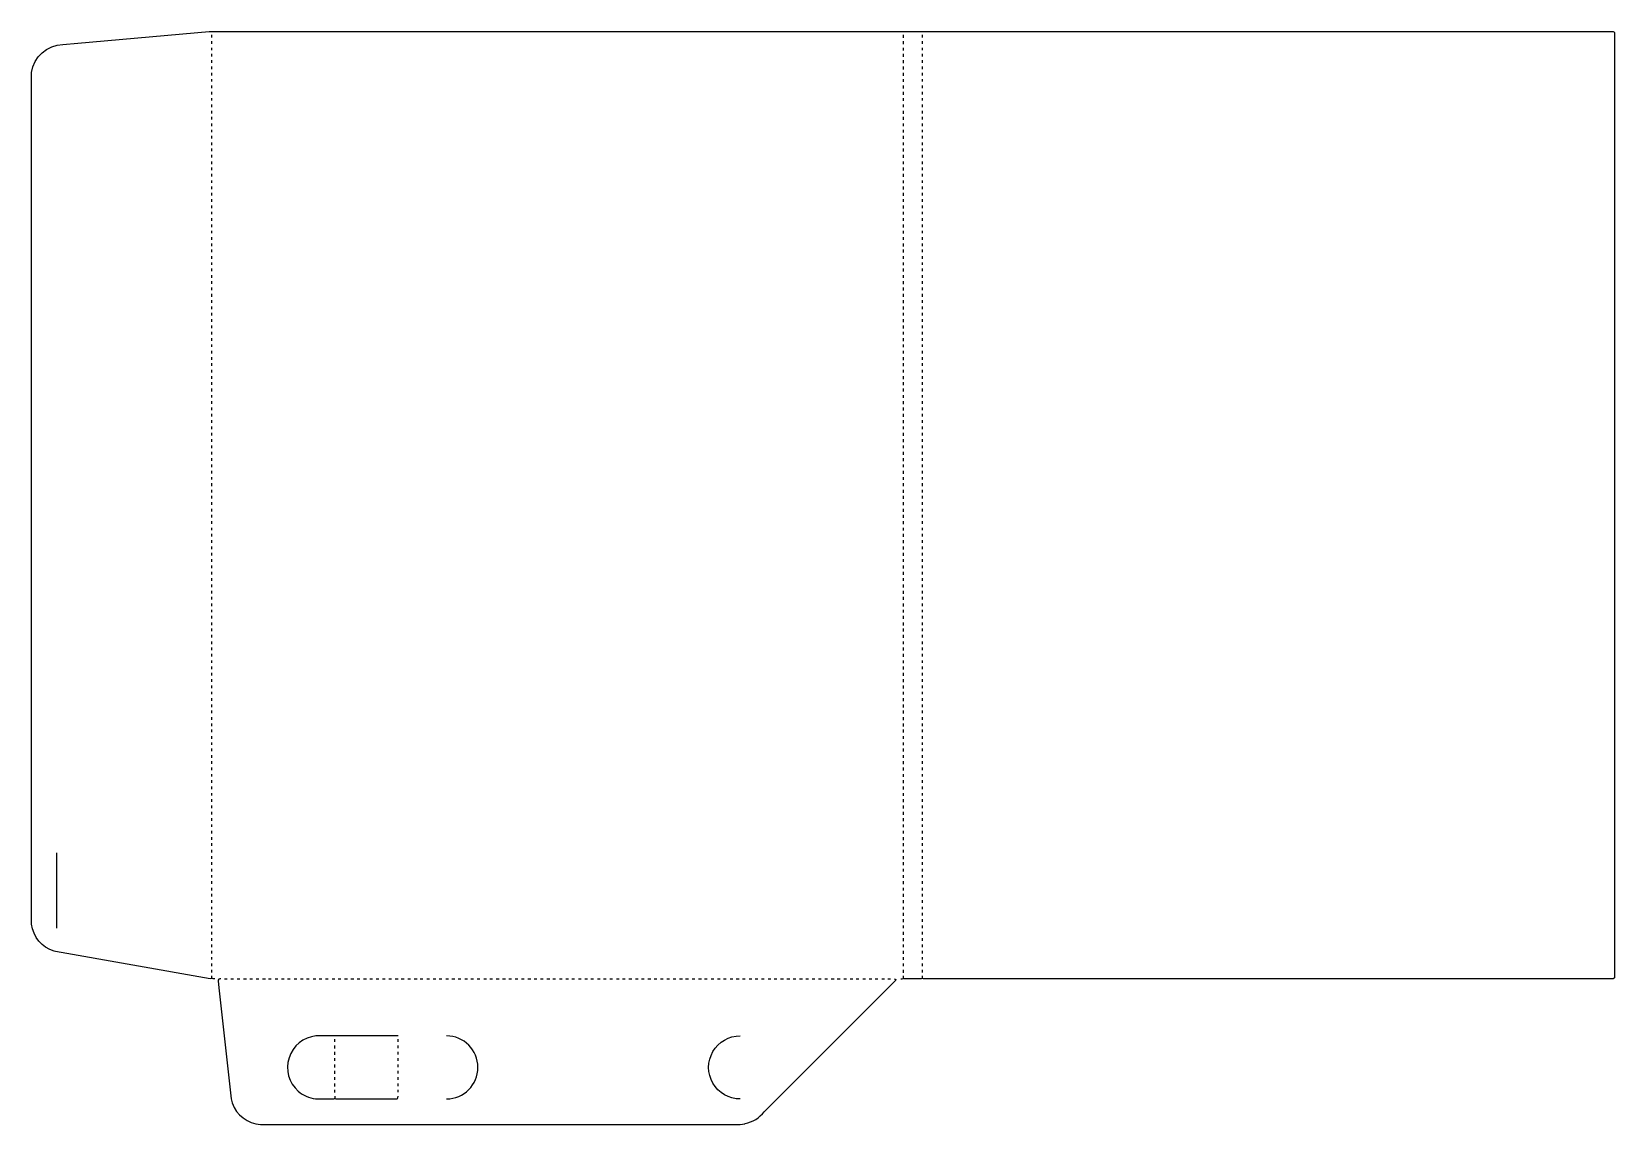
# Model space of a CAD drawing. Extents: x 682 to 6599, y 475 to 4561.
import ezdxf

# ---------------------------------------------------------------- set-up
doc = ezdxf.new("R2010")
doc.units = 0
doc.layers.get('0').update_dxf_attribs({"linetype": 'CONTINUOUS'})

msp = doc.modelspace()

# ---------------------------------------------------------------- linework, layer by layer
at = {"color": 7, "linetype": 'CONTINUOUS'}
for points in [[(1367, 1019, -0.14267), (1355, 1021), (1350, 1019.5), (771.1, 1121.4), (765.9, 1122.7, -0.299402), (682, 1223), (682, 4408, -0.367826), (799, 4512.5), (855, 4517.5), (1346, 4561), (6595, 4561), (6597, 4560), (6599, 4558), (6599, 1023), (6598.3, 1021.9), (6595, 1019), (4016, 1019, 0.120666), (4012, 1021, 0.120666), (4008, 1019), (3945, 1019), (3943.1, 1020.2), (3942, 1021), (3942, 1030)], [(1389, 1019, 0.612849), (1379.6, 1010), (1383.4, 974), (1427.6, 570.9), (1431.7, 554.9, 0.302952), (1538, 475), (3331, 475), (3347.9, 477.4), (3349.1, 477.6, 0.168993), (3421, 522), (3422, 523), (3912.7, 1014.1), (3913, 1016)], [(3915, 1016, -0.206094), (3908, 1018)], [(3931, 1019, 0.137217), (3942, 1021)], [(2052, 806), (1744.9, 805.4, 0.655509), (1678.8, 598.8, 0.150231), (1742.9, 570.6), (1744, 570), (1812, 570, -0.120666), (1816, 572)], [(2233, 570, 0.996249), (2233, 806)], [(3331, 570, -1.000727), (3331, 806)], [(1816, 581), (1816, 572), (1819, 570), (2048, 570, 0.261581), (2051.6, 574.1), (2052, 581)]]:
    msp.add_lwpolyline(points, format="xyb", dxfattribs=at)
for points in [[(1355, 4539), (1355, 4549)], [(1355, 4515), (1355, 4525)], [(1355, 4492), (1355, 4501)], [(3942, 4538), (3942, 4549)], [(3942, 4514), (3942, 4525)], [(3942, 4491), (3942, 4501)], [(4012, 4539), (4012, 4549)], [(4012, 4515), (4012, 4525)], [(4012, 4492), (4012, 4501)], [(1355, 4468), (1355, 4478)], [(1355, 4444), (1355, 4454)], [(3942, 4467), (3942, 4478)], [(3942, 4443), (3942, 4454)], [(4012, 4468), (4012, 4478)], [(4012, 4444), (4012, 4454)], [(1355, 4421), (1355, 4431)], [(1355, 4397), (1355, 4407)], [(1355, 4374), (1355, 4383)], [(3942, 4420), (3942, 4431)], [(3942, 4396), (3942, 4407)], [(3942, 4373), (3942, 4383)], [(4012, 4421), (4012, 4431)], [(4012, 4397), (4012, 4407)], [(4012, 4374), (4012, 4383)], [(1355, 4350), (1355, 4360)], [(1355, 4326), (1355, 4336)], [(3942, 4349), (3942, 4360)], [(3942, 4325), (3942, 4336)], [(4012, 4350), (4012, 4360)], [(4012, 4326), (4012, 4336)], [(1355, 4303), (1355, 4312)], [(1355, 4279), (1355, 4289)], [(1355, 4255), (1355, 4265)], [(3942, 4302), (3942, 4312)], [(3942, 4278), (3942, 4289)], [(3942, 4254), (3942, 4265)], [(4012, 4303), (4012, 4312)], [(4012, 4279), (4012, 4289)], [(4012, 4255), (4012, 4265)], [(1355, 4232), (1355, 4242)], [(1355, 4208), (1355, 4218)], [(3942, 4231), (3942, 4242)], [(3942, 4207), (3942, 4218)], [(4012, 4232), (4012, 4242)], [(4012, 4208), (4012, 4218)], [(1355, 4185), (1355, 4194)], [(1355, 4161), (1355, 4171)], [(1355, 4137), (1355, 4147)], [(3942, 4184), (3942, 4194)], [(3942, 4160), (3942, 4171)], [(3942, 4136), (3942, 4147)], [(4012, 4185), (4012, 4194)], [(4012, 4161), (4012, 4171)], [(4012, 4137), (4012, 4147)], [(1355, 4114), (1355, 4124)], [(1355, 4090), (1355, 4100)], [(3942, 4113), (3942, 4124)], [(3942, 4089), (3942, 4100)], [(4012, 4114), (4012, 4124)], [(4012, 4090), (4012, 4100)], [(1355, 4066), (1355, 4076)], [(1355, 4043), (1355, 4053)], [(1355, 4019), (1355, 4029)], [(3942, 4065), (3942, 4076)], [(3942, 4042), (3942, 4053)], [(3942, 4018), (3942, 4029)], [(4012, 4066), (4012, 4076)], [(4012, 4043), (4012, 4053)], [(4012, 4019), (4012, 4029)], [(1355, 3996), (1355, 4005)], [(1355, 3972), (1355, 3982)], [(3942, 3995), (3942, 4005)], [(3942, 3971), (3942, 3982)], [(4012, 3996), (4012, 4005)], [(4012, 3972), (4012, 3982)], [(1355, 3948), (1355, 3958)], [(1355, 3925), (1355, 3935)], [(1355, 3901), (1355, 3911)], [(3942, 3947), (3942, 3958)], [(3942, 3924), (3942, 3935)], [(3942, 3900), (3942, 3911)], [(4012, 3948), (4012, 3958)], [(4012, 3925), (4012, 3935)], [(4012, 3901), (4012, 3911)], [(1355, 3878), (1355, 3887)], [(1355, 3854), (1355, 3864)], [(3942, 3877), (3942, 3887)], [(3942, 3853), (3942, 3864)], [(4012, 3878), (4012, 3887)], [(4012, 3854), (4012, 3864)], [(1355, 3830), (1355, 3840)], [(1355, 3807), (1355, 3816)], [(1355, 3783), (1355, 3793)], [(3942, 3829), (3942, 3840)], [(3942, 3806), (3942, 3816)], [(3942, 3782), (3942, 3793)], [(4012, 3830), (4012, 3840)], [(4012, 3807), (4012, 3816)], [(4012, 3783), (4012, 3793)], [(1355, 3759), (1355, 3769)], [(1355, 3736), (1355, 3746)], [(3942, 3758), (3942, 3769)], [(3942, 3735), (3942, 3746)], [(4012, 3759), (4012, 3769)], [(4012, 3736), (4012, 3746)], [(1355, 3712), (1355, 3722)], [(1355, 3689), (1355, 3698)], [(1355, 3665), (1355, 3675)], [(3942, 3711), (3942, 3722)], [(3942, 3688), (3942, 3698)], [(3942, 3664), (3942, 3675)], [(4012, 3712), (4012, 3722)], [(4012, 3689), (4012, 3698)], [(4012, 3665), (4012, 3675)], [(1355, 3641), (1355, 3651)], [(1355, 3618), (1355, 3628)], [(3942, 3640), (3942, 3651)], [(3942, 3617), (3942, 3628)], [(4012, 3641), (4012, 3651)], [(4012, 3618), (4012, 3628)], [(1355, 3594), (1355, 3604)], [(1355, 3570), (1355, 3580)], [(1355, 3547), (1355, 3557)], [(3942, 3593), (3942, 3604)], [(3942, 3569), (3942, 3580)], [(3942, 3546), (3942, 3557)], [(4012, 3594), (4012, 3604)], [(4012, 3570), (4012, 3580)], [(4012, 3547), (4012, 3557)], [(1355, 3523), (1355, 3533)], [(1355, 3500), (1355, 3509)], [(3942, 3522), (3942, 3533)], [(3942, 3499), (3942, 3509)], [(4012, 3523), (4012, 3533)], [(4012, 3500), (4012, 3509)], [(1355, 3476), (1355, 3486)], [(1355, 3452), (1355, 3462)], [(1355, 3429), (1355, 3439)], [(3942, 3475), (3942, 3486)], [(3942, 3451), (3942, 3462)], [(3942, 3428), (3942, 3439)], [(4012, 3476), (4012, 3486)], [(4012, 3452), (4012, 3462)], [(4012, 3429), (4012, 3439)], [(1355, 3405), (1355, 3415)], [(1355, 3382), (1355, 3391)], [(3942, 3404), (3942, 3415)], [(3942, 3381), (3942, 3391)], [(4012, 3405), (4012, 3415)], [(4012, 3382), (4012, 3391)], [(1355, 3358), (1355, 3368)], [(1355, 3334), (1355, 3344)], [(1355, 3311), (1355, 3321)], [(3942, 3357), (3942, 3368)], [(3942, 3333), (3942, 3344)], [(3942, 3310), (3942, 3321)], [(4012, 3358), (4012, 3368)], [(4012, 3334), (4012, 3344)], [(4012, 3311), (4012, 3321)], [(1355, 3287), (1355, 3297)], [(1355, 3263), (1355, 3273)], [(3942, 3286), (3942, 3297)], [(3942, 3262), (3942, 3273)], [(4012, 3287), (4012, 3297)], [(4012, 3263), (4012, 3273)], [(1355, 3240), (1355, 3250)], [(1355, 3216), (1355, 3226)], [(1355, 3193), (1355, 3202)], [(3942, 3239), (3942, 3250)], [(3942, 3215), (3942, 3226)], [(3942, 3192), (3942, 3202)], [(4012, 3240), (4012, 3250)], [(4012, 3216), (4012, 3226)], [(4012, 3193), (4012, 3202)], [(1355, 3169), (1355, 3179)], [(1355, 3145), (1355, 3155)], [(3942, 3168), (3942, 3179)], [(3942, 3144), (3942, 3155)], [(4012, 3169), (4012, 3179)], [(4012, 3145), (4012, 3155)], [(1355, 3122), (1355, 3132)], [(1355, 3098), (1355, 3108)], [(1355, 3075), (1355, 3084)], [(3942, 3121), (3942, 3132)], [(3942, 3097), (3942, 3108)], [(3942, 3074), (3942, 3084)], [(4012, 3122), (4012, 3132)], [(4012, 3098), (4012, 3108)], [(4012, 3075), (4012, 3084)], [(1355, 3051), (1355, 3061)], [(1355, 3027), (1355, 3037)], [(3942, 3050), (3942, 3061)], [(3942, 3026), (3942, 3037)], [(4012, 3051), (4012, 3061)], [(4012, 3027), (4012, 3037)], [(1355, 3004), (1355, 3013)], [(1355, 2980), (1355, 2990)], [(1355, 2956), (1355, 2966)], [(3942, 3003), (3942, 3013)], [(3942, 2979), (3942, 2990)], [(3942, 2955), (3942, 2966)], [(4012, 3004), (4012, 3013)], [(4012, 2980), (4012, 2990)], [(4012, 2956), (4012, 2966)], [(1355, 2933), (1355, 2943)], [(1355, 2909), (1355, 2919)], [(3942, 2932), (3942, 2943)], [(3942, 2908), (3942, 2919)], [(4012, 2933), (4012, 2943)], [(4012, 2909), (4012, 2919)], [(1355, 2886), (1355, 2895)], [(1355, 2862), (1355, 2872)], [(1355, 2838), (1355, 2848)], [(3942, 2885), (3942, 2895)], [(3942, 2861), (3942, 2872)], [(3942, 2837), (3942, 2848)], [(4012, 2886), (4012, 2895)], [(4012, 2862), (4012, 2872)], [(4012, 2838), (4012, 2848)], [(1355, 2815), (1355, 2825)], [(1355, 2791), (1355, 2801)], [(3942, 2814), (3942, 2825)], [(3942, 2790), (3942, 2801)], [(4012, 2815), (4012, 2825)], [(4012, 2791), (4012, 2801)], [(1355, 2767), (1355, 2777)], [(1355, 2744), (1355, 2754)], [(1355, 2720), (1355, 2730)], [(3942, 2766), (3942, 2777)], [(3942, 2743), (3942, 2754)], [(3942, 2719), (3942, 2730)], [(4012, 2767), (4012, 2777)], [(4012, 2744), (4012, 2754)], [(4012, 2720), (4012, 2730)], [(1355, 2697), (1355, 2706)], [(1355, 2673), (1355, 2683)], [(3942, 2696), (3942, 2706)], [(3942, 2672), (3942, 2683)], [(4012, 2697), (4012, 2706)], [(4012, 2673), (4012, 2683)], [(1355, 2649), (1355, 2659)], [(1355, 2626), (1355, 2636)], [(1355, 2602), (1355, 2612)], [(3942, 2648), (3942, 2659)], [(3942, 2625), (3942, 2636)], [(3942, 2601), (3942, 2612)], [(4012, 2649), (4012, 2659)], [(4012, 2626), (4012, 2636)], [(4012, 2602), (4012, 2612)], [(1355, 2579), (1355, 2588)], [(1355, 2555), (1355, 2565)], [(3942, 2578), (3942, 2588)], [(3942, 2554), (3942, 2565)], [(4012, 2579), (4012, 2588)], [(4012, 2555), (4012, 2565)], [(1355, 2531), (1355, 2541)], [(1355, 2508), (1355, 2517)], [(1355, 2484), (1355, 2494)], [(3942, 2530), (3942, 2541)], [(3942, 2507), (3942, 2517)], [(3942, 2483), (3942, 2494)], [(4012, 2531), (4012, 2541)], [(4012, 2508), (4012, 2517)], [(4012, 2484), (4012, 2494)], [(1355, 2460), (1355, 2470)], [(1355, 2437), (1355, 2447)], [(3942, 2459), (3942, 2470)], [(3942, 2436), (3942, 2447)], [(4012, 2460), (4012, 2470)], [(4012, 2437), (4012, 2447)], [(1355, 2413), (1355, 2423)], [(1355, 2390), (1355, 2399)], [(1355, 2366), (1355, 2376)], [(3942, 2412), (3942, 2423)], [(3942, 2389), (3942, 2399)], [(3942, 2365), (3942, 2376)], [(4012, 2413), (4012, 2423)], [(4012, 2390), (4012, 2399)], [(4012, 2366), (4012, 2376)], [(1355, 2342), (1355, 2352)], [(1355, 2319), (1355, 2329)], [(3942, 2341), (3942, 2352)], [(3942, 2318), (3942, 2329)], [(4012, 2342), (4012, 2352)], [(4012, 2319), (4012, 2329)], [(1355, 2295), (1355, 2305)], [(1355, 2271), (1355, 2281)], [(1355, 2248), (1355, 2258)], [(3942, 2294), (3942, 2305)], [(3942, 2270), (3942, 2281)], [(3942, 2247), (3942, 2258)], [(4012, 2295), (4012, 2305)], [(4012, 2271), (4012, 2281)], [(4012, 2248), (4012, 2258)], [(1355, 2224), (1355, 2234)], [(1355, 2201), (1355, 2210)], [(3942, 2223), (3942, 2234)], [(3942, 2200), (3942, 2210)], [(4012, 2224), (4012, 2234)], [(4012, 2201), (4012, 2210)], [(1355, 2177), (1355, 2187)], [(1355, 2153), (1355, 2163)], [(1355, 2130), (1355, 2140)], [(3942, 2176), (3942, 2187)], [(3942, 2152), (3942, 2163)], [(3942, 2129), (3942, 2140)], [(4012, 2177), (4012, 2187)], [(4012, 2153), (4012, 2163)], [(4012, 2130), (4012, 2140)], [(1355, 2106), (1355, 2116)], [(1355, 2083), (1355, 2092)], [(3942, 2105), (3942, 2116)], [(3942, 2082), (3942, 2092)], [(4012, 2106), (4012, 2116)], [(4012, 2083), (4012, 2092)], [(1355, 2059), (1355, 2069)], [(1355, 2035), (1355, 2045)], [(1355, 2012), (1355, 2022)], [(3942, 2058), (3942, 2069)], [(3942, 2034), (3942, 2045)], [(3942, 2011), (3942, 2022)], [(4012, 2059), (4012, 2069)], [(4012, 2035), (4012, 2045)], [(4012, 2012), (4012, 2022)], [(1355, 1988), (1355, 1998)], [(1355, 1964), (1355, 1974)], [(3942, 1987), (3942, 1998)], [(3942, 1963), (3942, 1974)], [(4012, 1988), (4012, 1998)], [(4012, 1964), (4012, 1974)], [(1355, 1941), (1355, 1951)], [(1355, 1917), (1355, 1927)], [(1355, 1894), (1355, 1903)], [(3942, 1940), (3942, 1951)], [(3942, 1916), (3942, 1927)], [(3942, 1893), (3942, 1903)], [(4012, 1941), (4012, 1951)], [(4012, 1917), (4012, 1927)], [(4012, 1894), (4012, 1903)], [(1355, 1870), (1355, 1880)], [(1355, 1846), (1355, 1856)], [(3942, 1869), (3942, 1880)], [(3942, 1845), (3942, 1856)], [(4012, 1870), (4012, 1880)], [(4012, 1846), (4012, 1856)], [(1355, 1823), (1355, 1833)], [(1355, 1799), (1355, 1809)], [(1355, 1776), (1355, 1785)], [(3942, 1822), (3942, 1833)], [(3942, 1798), (3942, 1809)], [(3942, 1775), (3942, 1785)], [(4012, 1823), (4012, 1833)], [(4012, 1799), (4012, 1809)], [(4012, 1776), (4012, 1785)], [(1355, 1752), (1355, 1762)], [(1355, 1728), (1355, 1738)], [(3942, 1751), (3942, 1762)], [(3942, 1727), (3942, 1738)], [(4012, 1752), (4012, 1762)], [(4012, 1728), (4012, 1738)], [(1355, 1705), (1355, 1714)], [(1355, 1681), (1355, 1691)], [(1355, 1657), (1355, 1667)], [(3942, 1704), (3942, 1714)], [(3942, 1680), (3942, 1691)], [(3942, 1656), (3942, 1667)], [(4012, 1705), (4012, 1714)], [(4012, 1681), (4012, 1691)], [(4012, 1657), (4012, 1667)], [(1355, 1634), (1355, 1644)], [(1355, 1610), (1355, 1620)], [(3942, 1633), (3942, 1644)], [(3942, 1609), (3942, 1620)], [(4012, 1634), (4012, 1644)], [(4012, 1610), (4012, 1620)], [(1355, 1587), (1355, 1596)], [(1355, 1563), (1355, 1573)], [(1355, 1539), (1355, 1549)], [(3942, 1586), (3942, 1596)], [(3942, 1562), (3942, 1573)], [(3942, 1538), (3942, 1549)], [(4012, 1587), (4012, 1596)], [(4012, 1563), (4012, 1573)], [(4012, 1539), (4012, 1549)], [(776, 1209), (776, 1490)], [(1355, 1516), (1355, 1526)], [(1355, 1492), (1355, 1502)], [(3942, 1515), (3942, 1526)], [(3942, 1491), (3942, 1502)], [(4012, 1516), (4012, 1526)], [(4012, 1492), (4012, 1502)], [(1355, 1468), (1355, 1478)], [(1355, 1445), (1355, 1455)], [(1355, 1421), (1355, 1431)], [(3942, 1467), (3942, 1478)], [(3942, 1444), (3942, 1455)], [(3942, 1420), (3942, 1431)], [(4012, 1468), (4012, 1478)], [(4012, 1445), (4012, 1455)], [(4012, 1421), (4012, 1431)], [(1355, 1398), (1355, 1407)], [(1355, 1374), (1355, 1384)], [(3942, 1397), (3942, 1407)], [(3942, 1373), (3942, 1384)], [(4012, 1398), (4012, 1407)], [(4012, 1374), (4012, 1384)], [(1355, 1350), (1355, 1360)], [(1355, 1327), (1355, 1337)], [(1355, 1303), (1355, 1313)], [(3942, 1349), (3942, 1360)], [(3942, 1326), (3942, 1337)], [(3942, 1302), (3942, 1313)], [(4012, 1350), (4012, 1360)], [(4012, 1327), (4012, 1337)], [(4012, 1303), (4012, 1313)], [(1355, 1280), (1355, 1289)], [(1355, 1256), (1355, 1266)], [(3942, 1279), (3942, 1289)], [(3942, 1255), (3942, 1266)], [(4012, 1280), (4012, 1289)], [(4012, 1256), (4012, 1266)], [(1355, 1232), (1355, 1242)], [(1355, 1209), (1355, 1218)], [(1355, 1185), (1355, 1195)], [(3942, 1231), (3942, 1242)], [(3942, 1208), (3942, 1218)], [(3942, 1184), (3942, 1195)], [(4012, 1232), (4012, 1242)], [(4012, 1209), (4012, 1218)], [(4012, 1185), (4012, 1195)], [(1355, 1161), (1355, 1171)], [(1355, 1138), (1355, 1148)], [(3942, 1160), (3942, 1171)], [(3942, 1137), (3942, 1148)], [(4012, 1161), (4012, 1171)], [(4012, 1138), (4012, 1148)], [(1355, 1114), (1355, 1124)], [(1355, 1091), (1355, 1100)], [(1355, 1067), (1355, 1077)], [(3942, 1113), (3942, 1124)], [(3942, 1090), (3942, 1100)], [(3942, 1066), (3942, 1077)], [(4012, 1114), (4012, 1124)], [(4012, 1091), (4012, 1100)], [(4012, 1067), (4012, 1077)], [(1355, 1043), (1355, 1053)], [(1355, 1021), (1355, 1030)], [(1403, 1019), (1413, 1019)], [(1427, 1019), (1437, 1019)], [(1450, 1019), (1460, 1019)], [(1474, 1019), (1485, 1019)], [(1498, 1019), (1508, 1019)], [(1521, 1019), (1531, 1019)], [(1545, 1019), (1556, 1019)], [(1568, 1019), (1578, 1019)], [(1592, 1019), (1602, 1019)], [(1616, 1019), (1626, 1019)], [(1639, 1019), (1649, 1019)], [(1663, 1019), (1674, 1019)], [(1687, 1019), (1697, 1019)], [(1710, 1019), (1720, 1019)], [(1734, 1019), (1745, 1019)], [(1757, 1019), (1767, 1019)], [(1781, 1019), (1791, 1019)], [(1805, 1019), (1815, 1019)], [(1828, 1019), (1838, 1019)], [(1852, 1019), (1863, 1019)], [(1875, 1019), (1886, 1019)], [(1899, 1019), (1909, 1019)], [(1923, 1019), (1934, 1019)], [(1946, 1019), (1956, 1019)], [(1970, 1019), (1980, 1019)], [(1994, 1019), (2004, 1019)], [(2017, 1019), (2027, 1019)], [(2041, 1019), (2052, 1019)], [(2064, 1019), (2075, 1019)], [(2088, 1019), (2098, 1019)], [(2112, 1019), (2123, 1019)], [(2135, 1019), (2145, 1019)], [(2159, 1019), (2169, 1019)], [(2183, 1019), (2193, 1019)], [(2206, 1019), (2216, 1019)], [(2230, 1019), (2241, 1019)], [(2253, 1019), (2264, 1019)], [(2277, 1019), (2287, 1019)], [(2301, 1019), (2312, 1019)], [(2324, 1019), (2334, 1019)], [(2348, 1019), (2358, 1019)], [(2372, 1019), (2382, 1019)], [(2395, 1019), (2405, 1019)], [(2419, 1019), (2430, 1019)], [(2442, 1019), (2453, 1019)], [(2466, 1019), (2476, 1019)], [(2490, 1019), (2500, 1019)], [(2513, 1019), (2523, 1019)], [(2537, 1019), (2548, 1019)], [(2561, 1019), (2571, 1019)], [(2584, 1019), (2594, 1019)], [(2608, 1019), (2619, 1019)], [(2631, 1019), (2641, 1019)], [(2655, 1019), (2665, 1019)], [(2679, 1019), (2689, 1019)], [(2702, 1019), (2712, 1019)], [(2726, 1019), (2737, 1019)], [(2750, 1019), (2760, 1019)], [(2773, 1019), (2783, 1019)], [(2797, 1019), (2808, 1019)], [(2820, 1019), (2830, 1019)], [(2844, 1019), (2854, 1019)], [(2868, 1019), (2878, 1019)], [(2891, 1019), (2901, 1019)], [(2915, 1019), (2926, 1019)], [(2939, 1019), (2949, 1019)], [(2962, 1019), (2972, 1019)], [(2986, 1019), (2997, 1019)], [(3009, 1019), (3019, 1019)], [(3033, 1019), (3043, 1019)], [(3057, 1019), (3067, 1019)], [(3080, 1019), (3090, 1019)], [(3104, 1019), (3115, 1019)], [(3127, 1019), (3138, 1019)], [(3151, 1019), (3161, 1019)], [(3175, 1019), (3186, 1019)], [(3198, 1019), (3208, 1019)], [(3222, 1019), (3232, 1019)], [(3246, 1019), (3256, 1019)], [(3269, 1019), (3279, 1019)], [(3293, 1019), (3304, 1019)], [(3316, 1019), (3327, 1019)], [(3340, 1019), (3350, 1019)], [(3364, 1019), (3375, 1019)], [(3387, 1019), (3397, 1019)], [(3411, 1019), (3421, 1019)], [(3435, 1019), (3445, 1019)], [(3458, 1019), (3468, 1019)], [(3482, 1019), (3493, 1019)], [(3505, 1019), (3516, 1019)], [(3529, 1019), (3539, 1019)], [(3553, 1019), (3564, 1019)], [(3576, 1019), (3586, 1019)], [(3600, 1019), (3610, 1019)], [(3624, 1019), (3634, 1019)], [(3647, 1019), (3657, 1019)], [(3671, 1019), (3682, 1019)], [(3694, 1019), (3705, 1019)], [(3718, 1019), (3728, 1019)], [(3742, 1019), (3752, 1019)], [(3765, 1019), (3775, 1019)], [(3789, 1019), (3800, 1019)], [(3813, 1019), (3823, 1019)], [(3836, 1019), (3846, 1019)], [(3860, 1019), (3871, 1019)], [(3883, 1019), (3893, 1019)], [(3942, 1042), (3942, 1053)], [(4012, 1043), (4012, 1053)], [(4012, 1021), (4012, 1030)], [(1816, 783), (1816, 793)], [(1816, 759), (1816, 770)], [(2052, 784), (2052, 793)], [(2052, 760), (2052, 770)], [(1816, 735), (1816, 746)], [(1816, 712), (1816, 723)], [(2052, 736), (2052, 746)], [(2052, 713), (2052, 723)], [(1816, 688), (1816, 699)], [(1816, 664), (1816, 675)], [(1816, 641), (1816, 652)], [(2052, 689), (2052, 699)], [(2052, 665), (2052, 675)], [(2052, 642), (2052, 652)], [(1816, 617), (1816, 628)], [(1816, 594), (1816, 604)], [(2052, 618), (2052, 628)], [(2052, 595), (2052, 604)]]:
    msp.add_lwpolyline(points, dxfattribs=at)

doc.saveas('drawing.dxf')
